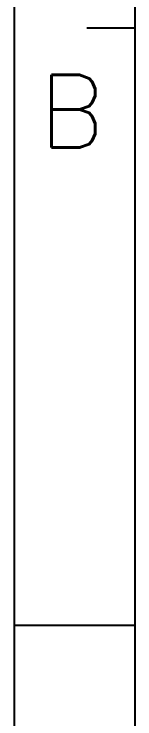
# Model space of a CAD drawing. Header units: millimetres. Extents: x 3362 to 3827, y -139 to 191.
# Drawn here: x 3361.78 to 3367.73, y 58.89 to 93.69 of the extents above; entities that cross this region are included whole.
import ezdxf

# ---------------------------------------------------------------- set-up
doc = ezdxf.new("R2010")
doc.units = ezdxf.units.MM
doc.header["$LTSCALE"] = 23.1
doc.linetypes.add('PHANTOM', pattern=[29.5, 9.5, -1.5, 3, -1.5, 3, -1.5, 9.5])
doc.layers.get('0').update_dxf_attribs({"linetype": 'CONTINUOUS'})
doc.layers.add('0PAPERF', color=2, linetype='PHANTOM', plot=False)
doc.styles.add('SIMPLEX', font='simplex.shx')

msp = doc.modelspace()

# ---------------------------------------------------------------- linework, layer by layer
for p, q in [((3367.728, 181.48), (3367.728, -133.505)), ((3367.728, 93.001), (3365.369, 93.001)), ((3367.728, 63.508), (3361.829, 63.508))]:
    msp.add_line(p, q)
at = {"layer": '0PAPERF'}
msp.add_line((3361.779, 191.387), (3361.779, -139.449), dxfattribs=at)

# ---------------------------------------------------------------- texts
at = {"style": 'SIMPLEX'}
msp.add_text('B', height=3.586, dxfattribs=at).set_placement((3363.009, 87.102))

doc.saveas('drawing.dxf')
